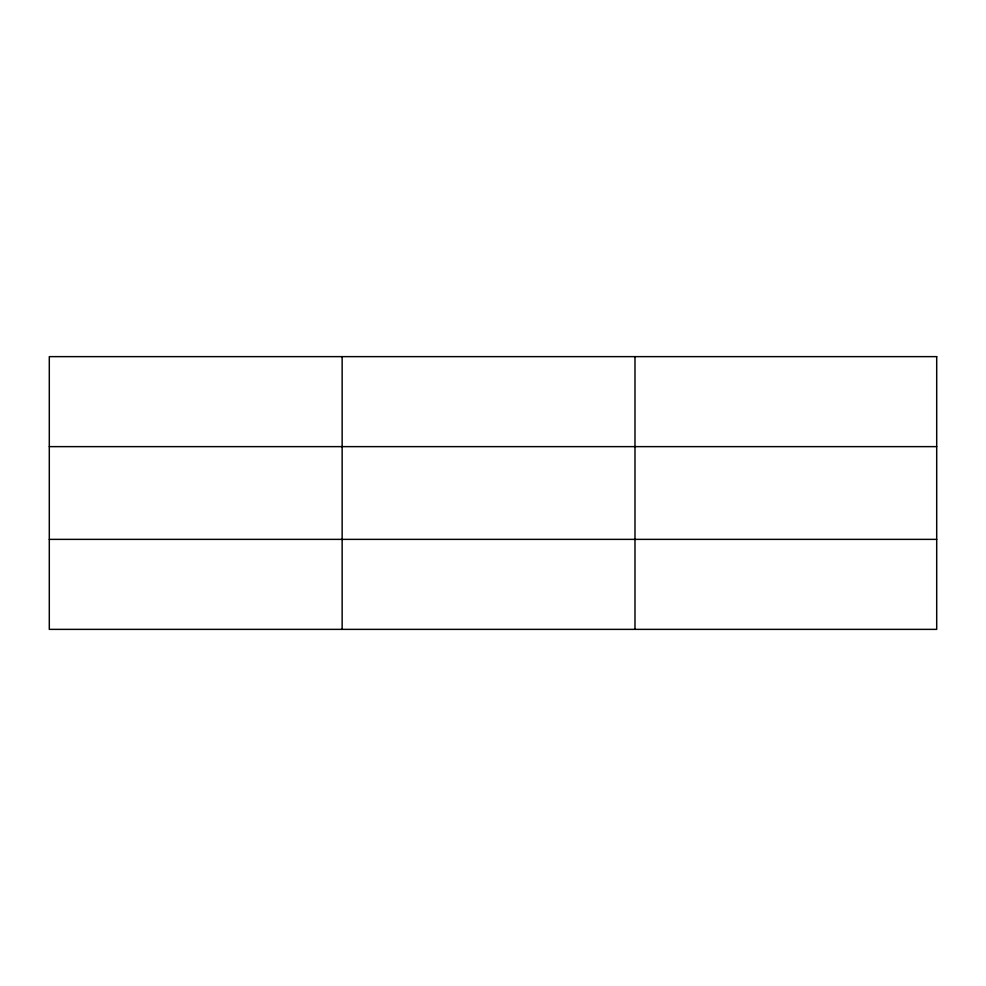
<?xml version="1.0" encoding="UTF-8"?>
<svg xmlns="http://www.w3.org/2000/svg" width="986" height="986" viewBox="0 0 986 986"><rect width="100%" height="100%" fill="white"/><g stroke="black" fill="none" stroke-linecap="round" stroke-linejoin="round"><path stroke-width="1.48" d="M342.142 356.636L342.142 629.364M634.984 356.636L634.984 629.364M49.3 446.633L936.7 446.633M49.3 539.367L936.7 539.367M936.7 356.636L936.7 629.364L49.3 629.364L49.3 356.636L936.7 356.636"/></g></svg>
